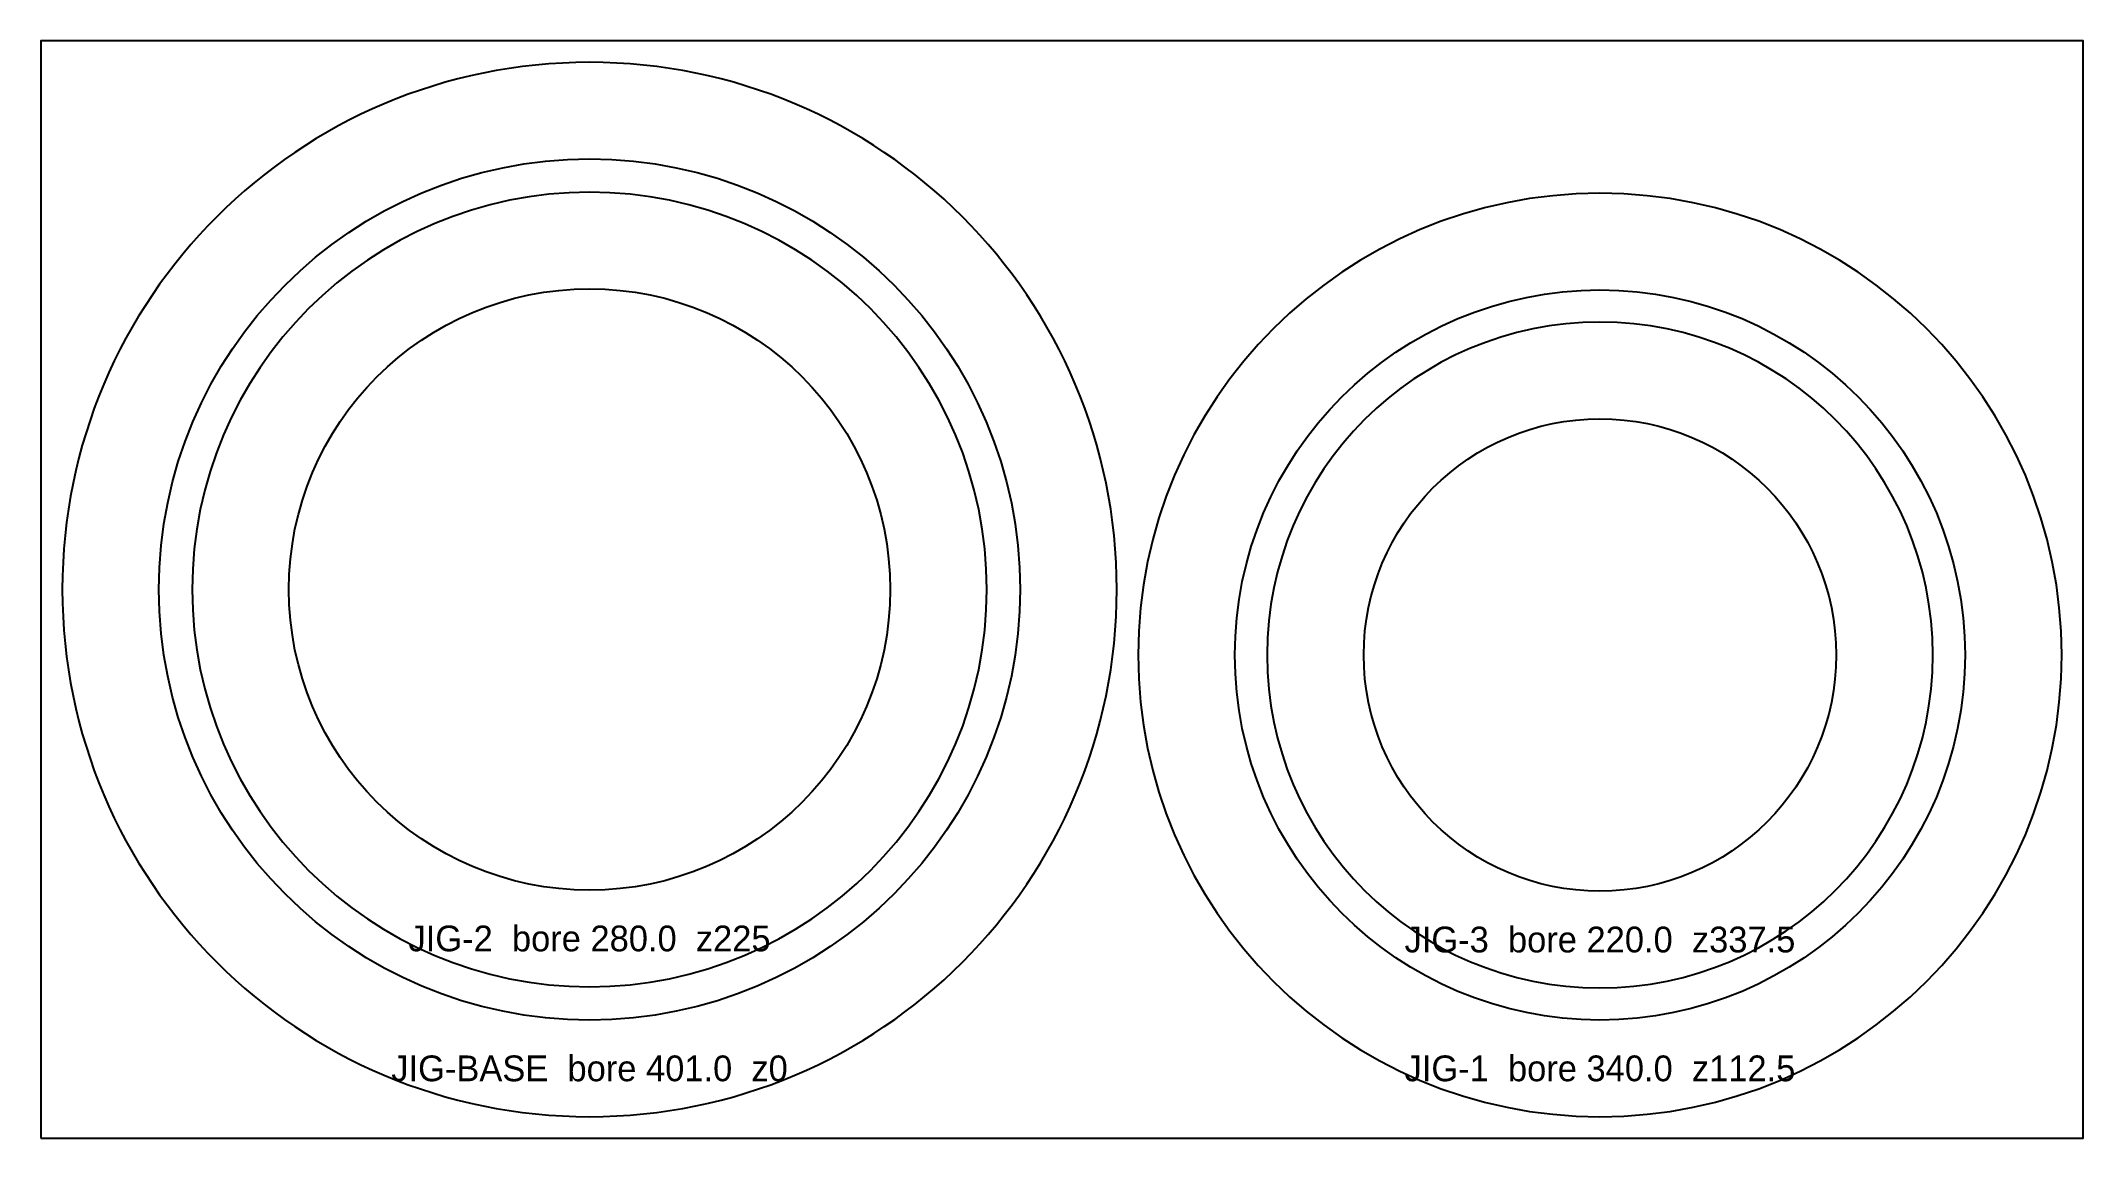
# Model space of a CAD drawing. Header units: millimetres. Extents: x 0 to 951, y 0 to 511.
import ezdxf
from ezdxf.enums import TextEntityAlignment as Align

# ---------------------------------------------------------------- set-up
doc = ezdxf.new("R2010")
doc.units = ezdxf.units.MM
for name, color, linetype in [('CUT', 1, 'Continuous'), ('ENGRAVE-LABEL', 3, 'Continuous'), ('REFERENCE-SHEET', 8, 'Continuous')]:
    doc.layers.add(name, color=color, linetype=linetype)

msp = doc.modelspace()

# ---------------------------------------------------------------- linework, layer by layer
at = {"layer": 'CUT'}
for points in [[(501, 255.5, 1), (10, 255.5, 1)], [(55, 255.5, -1), (456, 255.5, -1)], [(440.5, 255.5, 1), (70.5, 255.5, 1)], [(941, 225, 1), (511, 225, 1)], [(115.5, 255.5, -1), (395.5, 255.5, -1)], [(556, 225, -1), (896, 225, -1)], [(881, 225, 1), (571, 225, 1)], [(616, 225, -1), (836, 225, -1)]]:
    msp.add_lwpolyline(points, format="xyb", close=True, dxfattribs=at)
at = {"layer": 'REFERENCE-SHEET'}
msp.add_lwpolyline([(0, 0), (951, 0), (951, 511), (0, 511)], close=True, dxfattribs=at)

# ---------------------------------------------------------------- texts
at = {"layer": 'ENGRAVE-LABEL'}
for s, p in [('JIG-2  bore 280.0  z225', (255.5, 93)), ('JIG-3  bore 220.0  z337.5', (726, 92.5)), ('JIG-BASE  bore 401.0  z0', (255.5, 32.5)), ('JIG-1  bore 340.0  z112.5', (726, 32.5))]:
    msp.add_text(s, height=12, dxfattribs=at).set_placement(p, align=Align.MIDDLE_CENTER)

doc.saveas('drawing.dxf')
